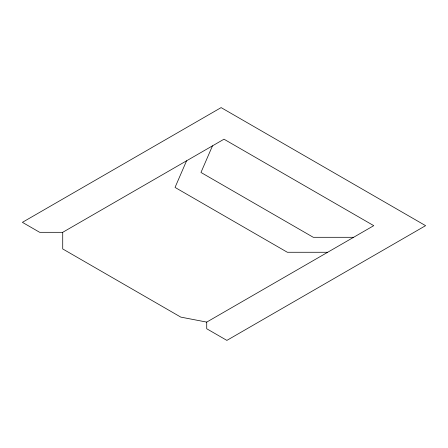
<?xml version="1.0" encoding="UTF-8"?>
<svg xmlns="http://www.w3.org/2000/svg" width="448" height="448" viewBox="0 0 448 448"><rect width="100%" height="100%" fill="white"/><g stroke="black" fill="none" stroke-linecap="round" stroke-linejoin="round"><path stroke-width="0.67" d="M186.558 160.815L175.039 187.421L287.358 252.269L327.678 252.269M212.481 145.852L200.962 172.452L313.281 237.3L353.601 237.3M62.72 232.316L224 139.199L373.761 225.663L206.718 322.101L180.802 317.117L62.72 248.942L62.72 232.316L39.682 232.316L22.4 222.337L221.122 107.61L425.6 225.663L226.878 340.39L206.718 328.754L206.718 322.101"/></g></svg>
